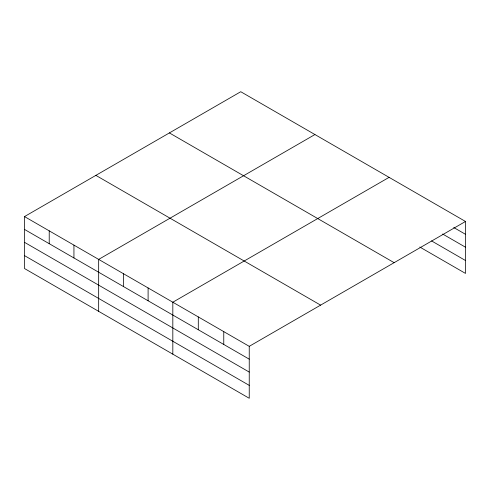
<?xml version="1.0" encoding="UTF-8"?>
<svg xmlns="http://www.w3.org/2000/svg" width="490" height="490" viewBox="0 0 490 490"><rect width="100%" height="100%" fill="white"/><g stroke="black" fill="none" stroke-linecap="round" stroke-linejoin="round"><path stroke-width="0.73" d="M24.5 216.58L249.239 346.332L249.239 398.278L24.5 268.526L24.5 216.58L240.762 91.722L465.5 221.474L465.5 273.42L419.783 247.027M314.929 134.542L98.662 259.4L98.662 311.346M389.091 177.356L172.823 302.214L172.823 354.166M249.239 346.332L465.5 221.474M453.746 227.519L465.5 234.306M442.642 234.018L465.5 247.211M431.543 240.902L465.5 260.515M169.399 132.925L394.132 262.677M95.869 175.377L320.601 305.129M24.5 229.418L249.239 359.164M24.5 242.323L249.239 372.075M24.5 255.621L249.239 385.373M223.765 331.626L223.765 344.464M198.297 316.92L198.297 329.758M148.103 287.942L148.103 300.78M123.382 273.671L123.382 286.503M73.941 245.129L73.941 257.961M49.221 230.851L49.221 243.689"/></g></svg>
